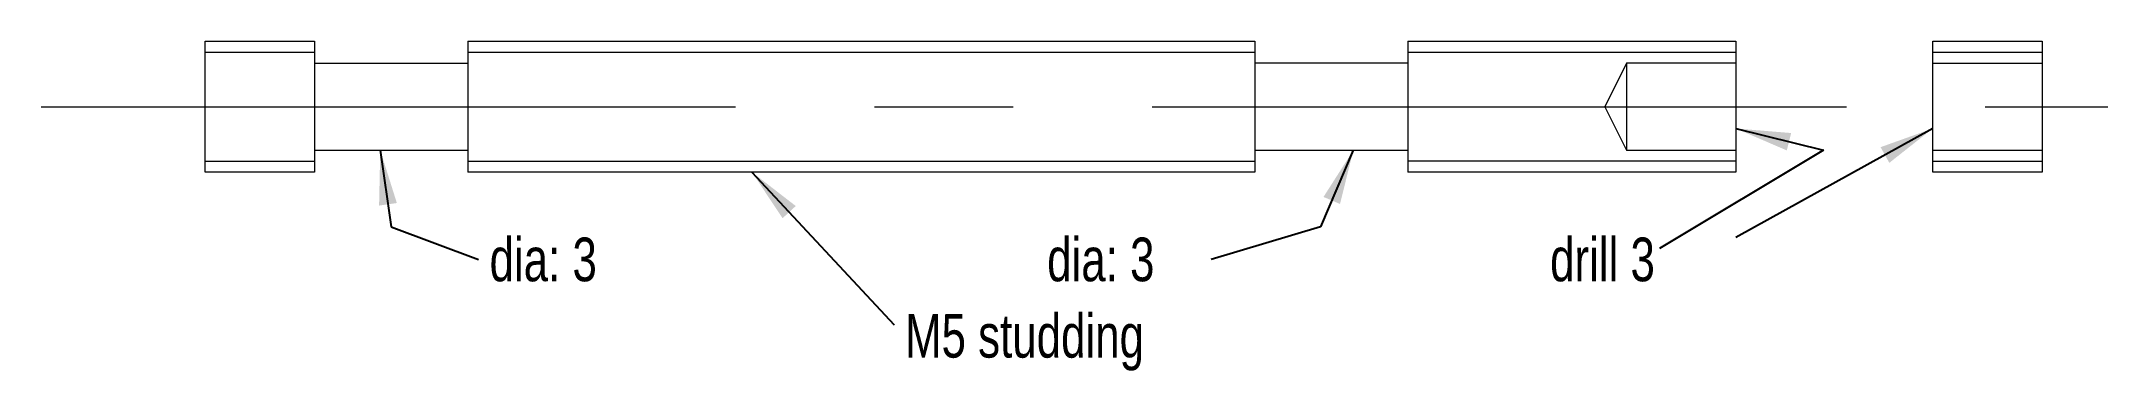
# Model space of a CAD drawing. Header units: millimetres. Extents: x 52.5 to 147, y 74.9 to 90.
import ezdxf

# ---------------------------------------------------------------- set-up
doc = ezdxf.new("R2010")
doc.units = ezdxf.units.MM
for name, pattern in [('CENTER', [50.8, 31.75, -6.35, 6.35, -6.35]), ('DASHED', [19.05, 12.7, -6.35]), ('DASHEDX2', [38.1, 25.4, -12.7])]:
    doc.linetypes.add(name, pattern=pattern)
doc.layers.get('0').update_dxf_attribs({"linetype": 'CONTINUOUS', "lineweight": 0})
doc.styles.get("Standard").update_dxf_attribs({"font": 'txt', "width": 0.75})
doc.dimstyles.get("Standard").update_dxf_attribs({"dimtxt": 2.5, "dimasz": 2.5, "dimexe": 1.25, "dimexo": 0.625, "dimtad": 1, "dimtxsty": 'Standard', "dimcen": 2.5, "dimadec": 0, "dimazin": 0, "dimtfac": 1, "dimtmove": 0, "dimatfit": 3, "dimfxl": 1, "dimarcsym": 0})

msp = doc.modelspace()

# ---------------------------------------------------------------- linework, layer by layer
at = {"lineweight": 18}
for p, q in [((60, 84), (60, 90)), ((60, 90), (65, 90)), ((65, 90), (65, 84)), ((72, 90), (72, 84)), ((72, 90), (108, 90)), ((108, 90), (108, 84)), ((115, 90), (115, 84)), ((115, 90), (130, 90)), ((130, 90), (130, 84)), ((139, 90), (144, 90)), ((139, 84), (139, 90)), ((144, 90), (144, 84)), ((65, 89), (72, 89)), ((115, 89), (108, 89)), ((65, 85), (72, 85)), ((108, 85), (115, 85)), ((65, 84), (60, 84)), ((108, 84), (72, 84)), ((130, 84), (115, 84)), ((144, 84), (139, 84))]:
    msp.add_line(p, q, dxfattribs=at)
at = {"lineweight": 5}
for p, q in [((60, 89.5), (65, 89.5)), ((72, 89.5), (108, 89.5)), ((115, 89.5), (130, 89.5)), ((139, 89.5), (144, 89.5)), ((60, 84.5), (65, 84.5)), ((72, 84.5), (108, 84.5)), ((130, 84.5), (115, 84.5)), ((139, 84.5), (144, 84.5))]:
    msp.add_line(p, q, dxfattribs=at)
at = {"linetype": 'DASHED', "lineweight": 5}
for p, q in [((125, 89), (124, 87)), ((130, 89), (125, 89)), ((125, 89), (125, 85)), ((124, 87), (125, 85)), ((125, 85), (130, 85))]:
    msp.add_line(p, q, dxfattribs=at)
at = {"linetype": 'DASHEDX2', "lineweight": 5}
for p, q in [((139, 89), (144, 89)), ((139, 85), (144, 85))]:
    msp.add_line(p, q, dxfattribs=at)
at = {"linetype": 'CENTER', "lineweight": 5}
msp.add_line((52.5, 87), (147, 87), dxfattribs=at)

# ---------------------------------------------------------------- texts
at = {"lineweight": 5, "char_height": 2, "width": 100, "attachment_point": 1}
for s, insert in [('dia:\\~3', (73, 81)), ('dia:\\~3', (98.5, 81)), ('drill\\~3', (121.5, 81)), ('M5\\~studding', (92, 77.5))]:
    msp.add_mtext(s, dxfattribs=dict(at, insert=insert))

# ---------------------------------------------------------------- leaders
at = {"lineweight": 5}
for points in [[(130, 86), (134, 85), (126.5, 80.5)], [(139, 86), (130, 81)], [(112.5, 85), (111, 81.5), (106, 80)], [(85, 84), (91.5, 77)]]:
    msp.add_leader(points, dimstyle='Standard', dxfattribs=at)
msp.add_leader([(68, 85), (68.5, 81.5), (72.5, 80)], dimstyle='Standard')

doc.saveas('drawing.dxf')
